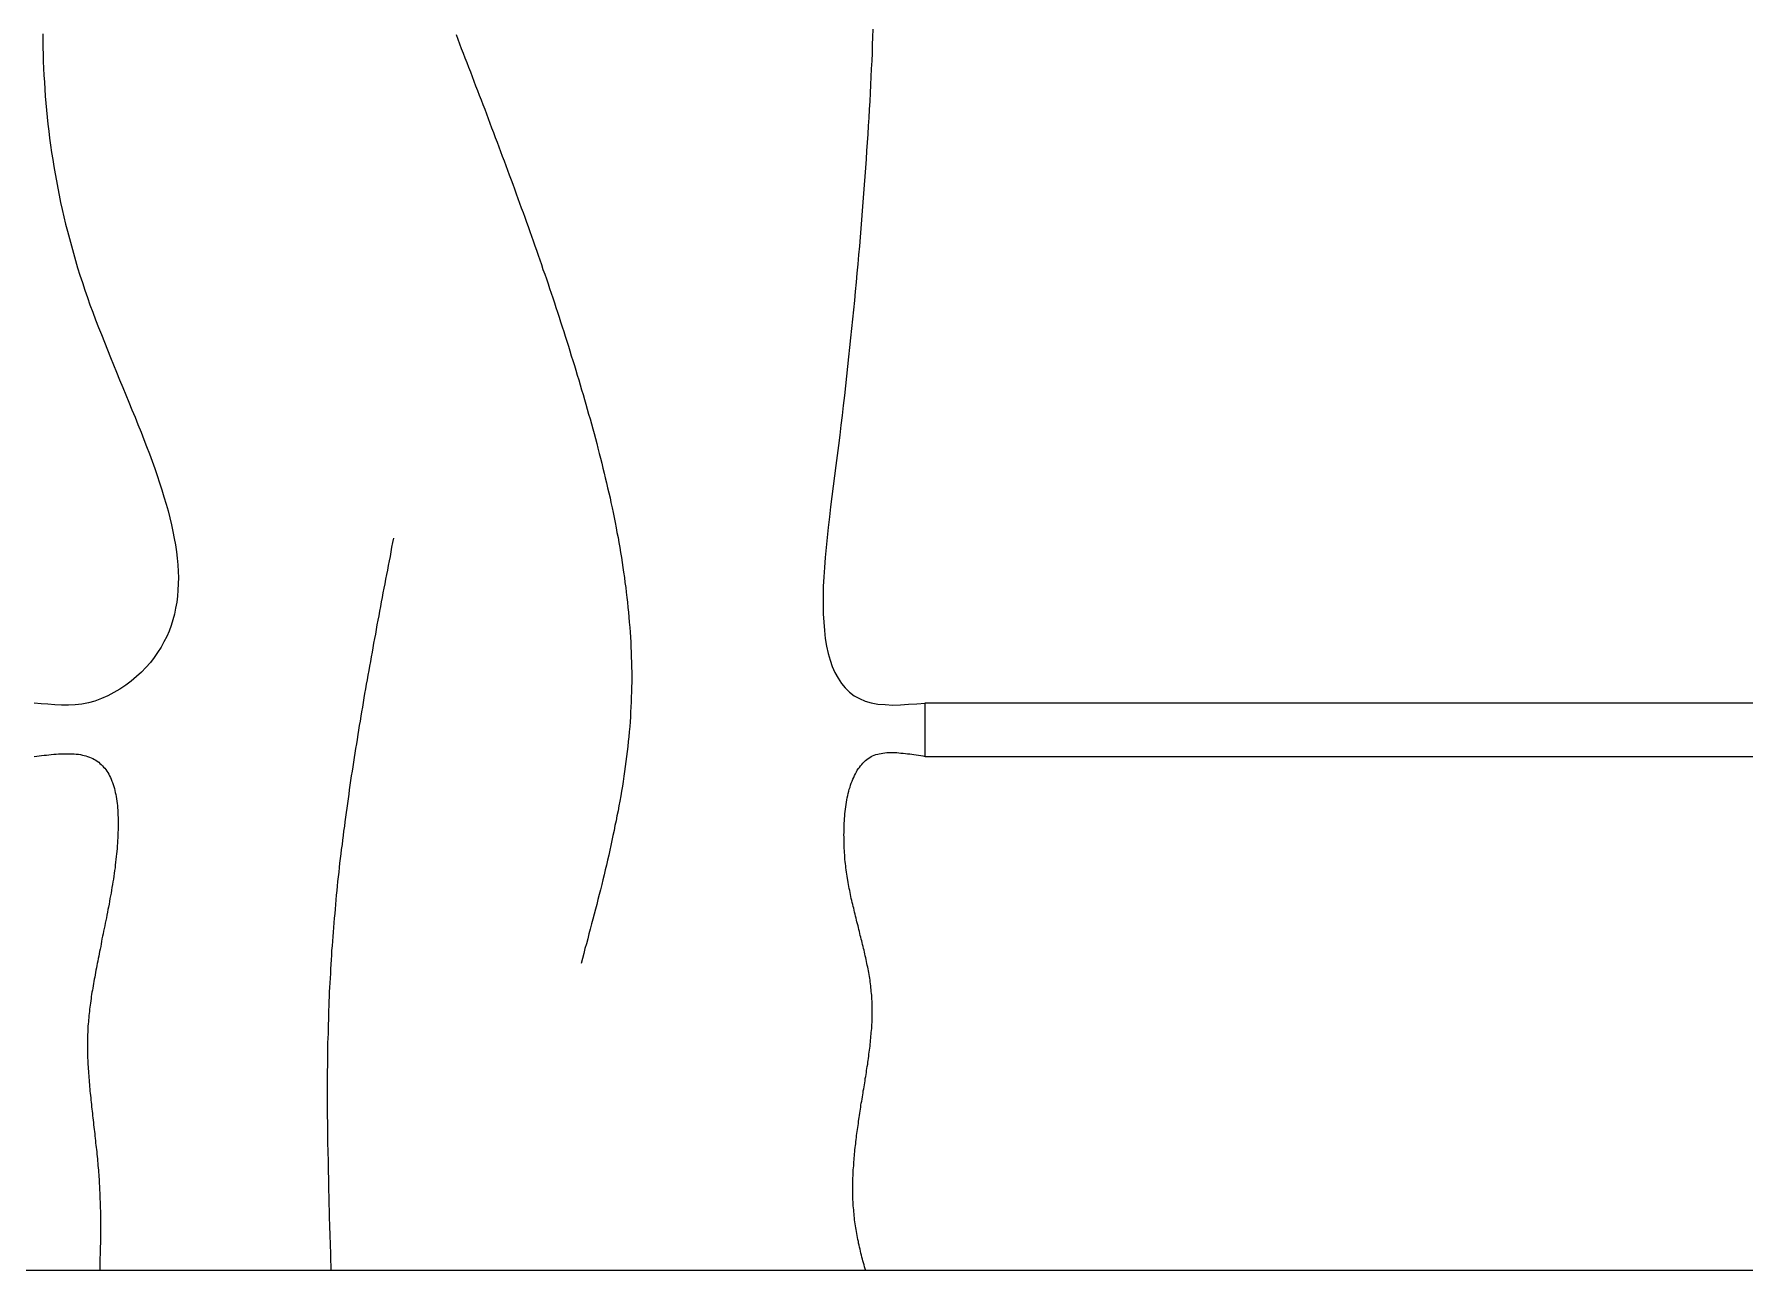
# Model space of a CAD drawing. Extents: x 443 to 1217, y -1921 to -677.
# Drawn here: x 575.82 to 586.21, y -1022.19 to -1014.68 of the extents above; entities that cross this region are included whole.
import ezdxf

# ---------------------------------------------------------------- set-up
doc = ezdxf.new("R2010")
doc.units = 0
doc.header["$MEASUREMENT"] = 0
for name, color, linetype in [('1', 7, 'CONTINUOUS'), ('3', 8, 'CONTINUOUS'), ('7', 7, 'CONTINUOUS')]:
    doc.layers.add(name, color=color, linetype=linetype)

msp = doc.modelspace()

# ---------------------------------------------------------------- linework, layer by layer
at = {"layer": '1', "color": 7}
for p, q in [((578.386, -1014.687), (578.396, -1014.715)), ((578.396, -1014.715), (578.407, -1014.744)), ((578.407, -1014.744), (578.418, -1014.772)), ((578.418, -1014.772), (578.429, -1014.8)), ((578.429, -1014.8), (578.44, -1014.829)), ((578.44, -1014.829), (578.451, -1014.857)), ((578.451, -1014.857), (578.462, -1014.885)), ((578.462, -1014.885), (578.473, -1014.914)), ((578.473, -1014.914), (578.484, -1014.942)), ((578.484, -1014.942), (578.495, -1014.97)), ((578.495, -1014.97), (578.505, -1014.999)), ((578.505, -1014.999), (578.516, -1015.027)), ((578.516, -1015.027), (578.527, -1015.055)), ((578.527, -1015.055), (578.538, -1015.084)), ((578.538, -1015.084), (578.549, -1015.112)), ((578.549, -1015.112), (578.56, -1015.14)), ((578.56, -1015.14), (578.571, -1015.169)), ((578.571, -1015.169), (578.582, -1015.197)), ((578.582, -1015.197), (578.592, -1015.225)), ((578.592, -1015.225), (578.602, -1015.254)), ((578.602, -1015.254), (578.613, -1015.282)), ((578.613, -1015.282), (578.624, -1015.312)), ((578.624, -1015.312), (578.635, -1015.34)), ((578.635, -1015.34), (578.646, -1015.368)), ((578.646, -1015.368), (578.656, -1015.397)), ((578.656, -1015.397), (578.667, -1015.425)), ((578.667, -1015.425), (578.678, -1015.453)), ((578.678, -1015.453), (578.689, -1015.482)), ((578.689, -1015.482), (578.698, -1015.51)), ((578.698, -1015.51), (578.709, -1015.539)), ((578.709, -1015.539), (578.72, -1015.568)), ((578.72, -1015.568), (578.73, -1015.596)), ((578.73, -1015.596), (578.741, -1015.624)), ((578.741, -1015.624), (578.752, -1015.653)), ((578.752, -1015.653), (578.762, -1015.682)), ((578.762, -1015.682), (578.772, -1015.71)), ((578.772, -1015.71), (578.782, -1015.739)), ((578.782, -1015.739), (578.793, -1015.767)), ((578.793, -1015.767), (578.803, -1015.796)), ((578.803, -1015.796), (578.814, -1015.825)), ((578.814, -1015.825), (578.824, -1015.853)), ((578.824, -1015.853), (578.835, -1015.883)), ((578.835, -1015.883), (578.844, -1015.911)), ((578.844, -1015.911), (578.854, -1015.939)), ((578.854, -1015.939), (578.864, -1015.969)), ((578.864, -1015.969), (578.875, -1015.997)), ((578.875, -1015.997), (578.885, -1016.026)), ((578.885, -1016.026), (578.895, -1016.055)), ((578.895, -1016.055), (578.904, -1016.084)), ((578.904, -1016.084), (578.914, -1016.113)), ((578.914, -1016.113), (578.925, -1016.142)), ((578.925, -1016.142), (578.935, -1016.17)), ((578.935, -1016.17), (578.945, -1016.2)), ((578.945, -1016.2), (578.954, -1016.228)), ((578.954, -1016.228), (578.964, -1016.257)), ((578.964, -1016.257), (578.973, -1016.286)), ((578.973, -1016.286), (578.983, -1016.315)), ((578.983, -1016.315), (578.993, -1016.345)), ((578.993, -1016.345), (579.002, -1016.373)), ((579.002, -1016.373), (579.012, -1016.402)), ((579.012, -1016.402), (579.021, -1016.432)), ((579.021, -1016.432), (579.031, -1016.461)), ((579.031, -1016.461), (579.041, -1016.49)), ((579.041, -1016.49), (579.049, -1016.519)), ((579.049, -1016.519), (579.059, -1016.548)), ((579.059, -1016.548), (579.068, -1016.578)), ((579.068, -1016.578), (579.078, -1016.607)), ((579.078, -1016.607), (579.086, -1016.637)), ((579.086, -1016.637), (579.095, -1016.666)), ((579.095, -1016.666), (579.105, -1016.696)), ((579.105, -1016.696), (579.114, -1016.725)), ((579.114, -1016.725), (579.122, -1016.754)), ((579.122, -1016.754), (579.131, -1016.784)), ((579.131, -1016.784), (579.14, -1016.813)), ((579.14, -1016.813), (579.148, -1016.843)), ((579.148, -1016.843), (579.157, -1016.872)), ((579.157, -1016.872), (579.166, -1016.902)), ((579.166, -1016.902), (579.175, -1016.931)), ((579.175, -1016.931), (579.183, -1016.962)), ((579.183, -1016.962), (579.191, -1016.991)), ((579.191, -1016.991), (579.2, -1017.02)), ((579.2, -1017.02), (579.208, -1017.05)), ((579.208, -1017.05), (579.216, -1017.08)), ((579.216, -1017.08), (579.225, -1017.11)), ((579.225, -1017.11), (579.232, -1017.139)), ((579.232, -1017.139), (579.24, -1017.17)), ((579.24, -1017.17), (579.248, -1017.199)), ((579.248, -1017.199), (579.255, -1017.23)), ((579.255, -1017.23), (579.263, -1017.259)), ((579.263, -1017.259), (579.271, -1017.29)), ((579.271, -1017.29), (579.278, -1017.319)), ((579.278, -1017.319), (579.286, -1017.349)), ((579.286, -1017.349), (579.292, -1017.379)), ((579.292, -1017.379), (579.3, -1017.409)), ((579.3, -1017.409), (579.306, -1017.439)), ((579.306, -1017.439), (579.314, -1017.469)), ((579.314, -1017.469), (579.321, -1017.5)), ((579.321, -1017.5), (579.327, -1017.529)), ((579.327, -1017.529), (579.334, -1017.56)), ((579.334, -1017.56), (579.34, -1017.589)), ((579.34, -1017.589), (579.346, -1017.62)), ((579.346, -1017.62), (579.352, -1017.65)), ((579.352, -1017.65), (579.358, -1017.681)), ((579.358, -1017.681), (579.363, -1017.71)), ((578.001, -1017.771), (577.995, -1017.8)), ((578.006, -1017.744), (578.001, -1017.771)), ((579.363, -1017.71), (579.37, -1017.741)), ((579.37, -1017.741), (579.375, -1017.771)), ((579.375, -1017.771), (579.38, -1017.801)), ((577.979, -1017.882), (577.974, -1017.911)), ((577.985, -1017.855), (577.979, -1017.882)), ((577.99, -1017.827), (577.985, -1017.855)), ((577.995, -1017.8), (577.99, -1017.827)), ((579.38, -1017.801), (579.385, -1017.831)), ((579.385, -1017.831), (579.39, -1017.862)), ((579.39, -1017.862), (579.395, -1017.892)), ((579.395, -1017.892), (579.399, -1017.922)), ((577.958, -1017.994), (577.953, -1018.021)), ((577.964, -1017.966), (577.958, -1017.994)), ((577.969, -1017.938), (577.964, -1017.966)), ((577.974, -1017.911), (577.969, -1017.938)), ((579.399, -1017.922), (579.403, -1017.952)), ((579.403, -1017.952), (579.408, -1017.983)), ((579.408, -1017.983), (579.412, -1018.013)), ((577.942, -1018.076), (577.938, -1018.105)), ((577.947, -1018.049), (577.942, -1018.076)), ((577.953, -1018.021), (577.947, -1018.049)), ((579.412, -1018.013), (579.417, -1018.044)), ((579.417, -1018.044), (579.42, -1018.073)), ((579.42, -1018.073), (579.423, -1018.104)), ((577.921, -1018.188), (577.917, -1018.216)), ((577.927, -1018.16), (577.921, -1018.188)), ((577.932, -1018.132), (577.927, -1018.16)), ((577.938, -1018.105), (577.932, -1018.132)), ((579.423, -1018.104), (579.427, -1018.134)), ((579.427, -1018.134), (579.43, -1018.165)), ((579.43, -1018.165), (579.433, -1018.194)), ((579.433, -1018.194), (579.436, -1018.225)), ((577.901, -1018.299), (577.896, -1018.327)), ((577.906, -1018.271), (577.901, -1018.299)), ((577.912, -1018.243), (577.906, -1018.271)), ((577.917, -1018.216), (577.912, -1018.243)), ((579.436, -1018.225), (579.438, -1018.255)), ((579.438, -1018.255), (579.441, -1018.286)), ((579.441, -1018.286), (579.443, -1018.316)), ((577.881, -1018.41), (577.876, -1018.437)), ((577.885, -1018.383), (577.881, -1018.41)), ((577.891, -1018.354), (577.885, -1018.383)), ((577.896, -1018.327), (577.891, -1018.354)), ((579.443, -1018.316), (579.445, -1018.346)), ((579.445, -1018.346), (579.447, -1018.376)), ((579.447, -1018.376), (579.448, -1018.407)), ((579.448, -1018.407), (579.449, -1018.437)), ((577.866, -1018.493), (577.86, -1018.521)), ((577.871, -1018.465), (577.866, -1018.493)), ((577.876, -1018.437), (577.871, -1018.465)), ((579.449, -1018.437), (579.45, -1018.468)), ((579.45, -1018.468), (579.451, -1018.497)), ((579.451, -1018.497), (579.451, -1018.528)), ((577.846, -1018.604), (577.841, -1018.632)), ((577.85, -1018.577), (577.846, -1018.604)), ((577.856, -1018.548), (577.85, -1018.577)), ((577.86, -1018.521), (577.856, -1018.548)), ((579.451, -1018.528), (579.453, -1018.558)), ((579.453, -1018.618), (579.451, -1018.649)), ((579.453, -1018.558), (579.453, -1018.589)), ((579.453, -1018.589), (579.453, -1018.618)), ((577.827, -1018.715), (577.822, -1018.743)), ((577.831, -1018.688), (577.827, -1018.715)), ((577.836, -1018.659), (577.831, -1018.688)), ((577.841, -1018.632), (577.836, -1018.659)), ((579.45, -1018.708), (579.449, -1018.739)), ((579.451, -1018.679), (579.45, -1018.708)), ((579.451, -1018.649), (579.451, -1018.679)), ((577.808, -1018.826), (577.803, -1018.855)), ((577.812, -1018.799), (577.808, -1018.826)), ((577.817, -1018.771), (577.812, -1018.799)), ((577.822, -1018.743), (577.817, -1018.771)), ((579.446, -1018.799), (579.445, -1018.829)), ((579.448, -1018.77), (579.446, -1018.799)), ((579.449, -1018.739), (579.448, -1018.77)), ((577.794, -1018.91), (577.789, -1018.937)), ((577.798, -1018.882), (577.794, -1018.91)), ((577.803, -1018.855), (577.798, -1018.882)), ((579.437, -1018.92), (579.435, -1018.95)), ((579.441, -1018.889), (579.437, -1018.92)), ((579.443, -1018.86), (579.441, -1018.889)), ((579.445, -1018.829), (579.443, -1018.86)), ((577.776, -1019.021), (577.772, -1019.049)), ((577.781, -1018.993), (577.776, -1019.021)), ((577.785, -1018.966), (577.781, -1018.993)), ((577.789, -1018.937), (577.785, -1018.966)), ((579.429, -1019.01), (579.425, -1019.04)), ((579.432, -1018.98), (579.429, -1019.01)), ((579.435, -1018.95), (579.432, -1018.98)), ((577.759, -1019.132), (577.755, -1019.16)), ((577.763, -1019.104), (577.759, -1019.132)), ((577.768, -1019.077), (577.763, -1019.104)), ((577.772, -1019.049), (577.768, -1019.077)), ((579.413, -1019.13), (579.409, -1019.161)), ((579.418, -1019.101), (579.413, -1019.13)), ((579.422, -1019.07), (579.418, -1019.101)), ((579.425, -1019.04), (579.422, -1019.07)), ((577.746, -1019.215), (577.741, -1019.244)), ((577.75, -1019.188), (577.746, -1019.215)), ((577.755, -1019.16), (577.75, -1019.188)), ((579.4, -1019.221), (579.396, -1019.25)), ((579.405, -1019.19), (579.4, -1019.221)), ((579.409, -1019.161), (579.405, -1019.19)), ((577.73, -1019.328), (577.726, -1019.355)), ((577.734, -1019.299), (577.73, -1019.328)), ((577.738, -1019.272), (577.734, -1019.299)), ((577.741, -1019.244), (577.738, -1019.272)), ((579.381, -1019.341), (579.375, -1019.37)), ((579.386, -1019.31), (579.381, -1019.341)), ((579.39, -1019.281), (579.386, -1019.31)), ((579.396, -1019.25), (579.39, -1019.281)), ((577.714, -1019.439), (577.711, -1019.466)), ((577.719, -1019.41), (577.714, -1019.439)), ((577.722, -1019.383), (577.719, -1019.41)), ((577.726, -1019.355), (577.722, -1019.383)), ((579.363, -1019.43), (579.358, -1019.46)), ((579.37, -1019.401), (579.363, -1019.43)), ((579.375, -1019.37), (579.37, -1019.401)), ((577.7, -1019.55), (577.697, -1019.578)), ((577.703, -1019.523), (577.7, -1019.55)), ((577.708, -1019.494), (577.703, -1019.523)), ((577.711, -1019.466), (577.708, -1019.494)), ((579.339, -1019.55), (579.333, -1019.58)), ((579.346, -1019.52), (579.339, -1019.55)), ((579.351, -1019.49), (579.346, -1019.52)), ((579.358, -1019.46), (579.351, -1019.49)), ((577.689, -1019.634), (577.686, -1019.661)), ((577.694, -1019.605), (577.689, -1019.634)), ((577.697, -1019.578), (577.694, -1019.605)), ((579.32, -1019.639), (579.313, -1019.67)), ((579.326, -1019.61), (579.32, -1019.639)), ((579.333, -1019.58), (579.326, -1019.61)), ((577.677, -1019.745), (577.674, -1019.773)), ((577.679, -1019.718), (577.677, -1019.745)), ((577.683, -1019.689), (577.679, -1019.718)), ((577.686, -1019.661), (577.683, -1019.689)), ((579.292, -1019.759), (579.285, -1019.789)), ((579.299, -1019.73), (579.292, -1019.759)), ((579.305, -1019.699), (579.299, -1019.73)), ((579.313, -1019.67), (579.305, -1019.699)), ((577.664, -1019.857), (577.662, -1019.884)), ((577.667, -1019.829), (577.664, -1019.857)), ((577.671, -1019.8), (577.667, -1019.829)), ((577.674, -1019.773), (577.671, -1019.8)), ((579.271, -1019.848), (579.263, -1019.879)), ((579.277, -1019.819), (579.271, -1019.848)), ((579.285, -1019.789), (579.277, -1019.819)), ((577.653, -1019.968), (577.651, -1019.997)), ((577.656, -1019.941), (577.653, -1019.968)), ((577.659, -1019.913), (577.656, -1019.941)), ((577.662, -1019.884), (577.659, -1019.913)), ((579.24, -1019.968), (579.232, -1019.998)), ((579.248, -1019.938), (579.24, -1019.968)), ((579.255, -1019.908), (579.248, -1019.938)), ((579.263, -1019.879), (579.255, -1019.908)), ((577.646, -1020.052), (577.643, -1020.081)), ((577.649, -1020.024), (577.646, -1020.052)), ((577.651, -1019.997), (577.649, -1020.024)), ((579.217, -1020.058), (579.209, -1020.087)), ((579.225, -1020.028), (579.217, -1020.058)), ((579.232, -1019.998), (579.225, -1020.028)), ((577.637, -1020.164), (577.635, -1020.192)), ((577.639, -1020.136), (577.637, -1020.164)), ((577.641, -1020.108), (577.639, -1020.136)), ((577.643, -1020.081), (577.641, -1020.108)), ((579.186, -1020.178), (579.178, -1020.207)), ((579.193, -1020.147), (579.186, -1020.178)), ((579.201, -1020.118), (579.193, -1020.147)), ((579.209, -1020.087), (579.201, -1020.118)), ((577.629, -1020.276), (577.627, -1020.304)), ((577.63, -1020.248), (577.629, -1020.276)), ((577.633, -1020.22), (577.63, -1020.248)), ((577.635, -1020.192), (577.633, -1020.22)), ((579.162, -1020.267), (579.154, -1020.296)), ((579.169, -1020.236), (579.162, -1020.267)), ((579.178, -1020.207), (579.169, -1020.236)), ((577.624, -1020.361), (577.623, -1020.388)), ((577.626, -1020.332), (577.624, -1020.361)), ((577.627, -1020.304), (577.626, -1020.332)), ((579.154, -1020.296), (579.145, -1020.326)), ((577.618, -1020.472), (577.616, -1020.5)), ((577.619, -1020.445), (577.618, -1020.472)), ((577.621, -1020.416), (577.619, -1020.445)), ((577.623, -1020.388), (577.621, -1020.416)), ((577.613, -1020.584), (577.612, -1020.612)), ((577.614, -1020.557), (577.613, -1020.584)), ((577.615, -1020.528), (577.614, -1020.557)), ((577.616, -1020.5), (577.615, -1020.528)), ((577.61, -1020.696), (577.609, -1020.725)), ((577.611, -1020.669), (577.61, -1020.696)), ((577.612, -1020.641), (577.611, -1020.669)), ((577.612, -1020.612), (577.612, -1020.641)), ((577.607, -1020.781), (577.606, -1020.809)), ((577.609, -1020.753), (577.607, -1020.781)), ((577.609, -1020.725), (577.609, -1020.753)), ((577.606, -1020.865), (577.605, -1020.894)), ((577.605, -1020.894), (577.605, -1020.922)), ((577.606, -1020.809), (577.606, -1020.837)), ((577.606, -1020.837), (577.606, -1020.865)), ((577.605, -1020.949), (577.604, -1020.978)), ((577.604, -1020.978), (577.604, -1021.006)), ((577.604, -1021.006), (577.604, -1021.034)), ((577.605, -1020.922), (577.605, -1020.949)), ((577.604, -1021.034), (577.604, -1021.063)), ((577.604, -1021.063), (577.604, -1021.09)), ((577.604, -1021.09), (577.604, -1021.118)), ((577.604, -1021.118), (577.604, -1021.146)), ((577.604, -1021.146), (577.604, -1021.175)), ((577.604, -1021.175), (577.604, -1021.203)), ((577.604, -1021.203), (577.604, -1021.23)), ((577.604, -1021.23), (577.604, -1021.259)), ((577.604, -1021.259), (577.605, -1021.287)), ((577.605, -1021.287), (577.605, -1021.315)), ((577.605, -1021.315), (577.605, -1021.344)), ((577.605, -1021.344), (577.606, -1021.372)), ((577.606, -1021.372), (577.606, -1021.399)), ((577.606, -1021.399), (577.606, -1021.428)), ((577.606, -1021.428), (577.607, -1021.456)), ((577.607, -1021.456), (577.607, -1021.484)), ((577.607, -1021.484), (577.609, -1021.513)), ((577.609, -1021.513), (577.609, -1021.541)), ((577.609, -1021.541), (577.61, -1021.568)), ((577.61, -1021.568), (577.61, -1021.597)), ((577.61, -1021.597), (577.611, -1021.625)), ((577.611, -1021.625), (577.611, -1021.653)), ((577.611, -1021.653), (577.612, -1021.682)), ((577.612, -1021.682), (577.612, -1021.71)), ((577.612, -1021.71), (577.613, -1021.738)), ((577.613, -1021.738), (577.614, -1021.765)), ((577.614, -1021.765), (577.614, -1021.794)), ((577.614, -1021.794), (577.615, -1021.822)), ((577.615, -1021.822), (577.616, -1021.85)), ((577.616, -1021.85), (577.616, -1021.879)), ((577.616, -1021.879), (577.617, -1021.907)), ((577.617, -1021.907), (577.618, -1021.935)), ((577.618, -1021.935), (577.619, -1021.963)), ((577.619, -1021.963), (577.619, -1021.991)), ((577.619, -1021.991), (577.621, -1022.019)), ((577.621, -1022.019), (577.622, -1022.048)), ((577.622, -1022.048), (577.623, -1022.076)), ((577.623, -1022.076), (577.623, -1022.104)), ((577.623, -1022.104), (577.624, -1022.133)), ((577.624, -1022.133), (577.625, -1022.161)), ((577.625, -1022.161), (577.626, -1022.188))]:
    msp.add_line(p, q, dxfattribs=at)
at = {"layer": '3', "color": 3}
for p, q in [((580.918, -1014.655), (580.916, -1014.703)), ((575.876, -1014.683), (575.876, -1014.724)), ((575.876, -1014.724), (575.877, -1014.766)), ((575.877, -1014.766), (575.878, -1014.808)), ((580.914, -1014.75), (580.912, -1014.799)), ((580.916, -1014.703), (580.914, -1014.75)), ((575.878, -1014.808), (575.879, -1014.849)), ((575.879, -1014.849), (575.881, -1014.892)), ((580.91, -1014.847), (580.907, -1014.895)), ((580.912, -1014.799), (580.91, -1014.847)), ((575.881, -1014.892), (575.883, -1014.934)), ((575.883, -1014.934), (575.886, -1014.976)), ((575.886, -1014.976), (575.888, -1015.018)), ((580.905, -1014.944), (580.903, -1014.993)), ((580.907, -1014.895), (580.905, -1014.944)), ((575.888, -1015.018), (575.891, -1015.061)), ((575.891, -1015.061), (575.894, -1015.103)), ((580.9, -1015.042), (580.898, -1015.091)), ((580.903, -1014.993), (580.9, -1015.042)), ((575.894, -1015.103), (575.899, -1015.146)), ((575.899, -1015.146), (575.903, -1015.188)), ((575.903, -1015.188), (575.907, -1015.231)), ((580.892, -1015.192), (580.889, -1015.242)), ((580.894, -1015.141), (580.892, -1015.192)), ((580.898, -1015.091), (580.894, -1015.141)), ((575.907, -1015.231), (575.913, -1015.273)), ((575.913, -1015.273), (575.918, -1015.316)), ((580.886, -1015.292), (580.882, -1015.342)), ((580.889, -1015.242), (580.886, -1015.292)), ((575.918, -1015.316), (575.924, -1015.359)), ((575.924, -1015.359), (575.93, -1015.402)), ((580.879, -1015.393), (580.876, -1015.444)), ((580.882, -1015.342), (580.879, -1015.393)), ((575.93, -1015.402), (575.937, -1015.446)), ((575.937, -1015.446), (575.943, -1015.488)), ((575.943, -1015.488), (575.951, -1015.532)), ((580.873, -1015.496), (580.868, -1015.548)), ((580.876, -1015.444), (580.873, -1015.496)), ((575.951, -1015.532), (575.959, -1015.575)), ((575.959, -1015.575), (575.967, -1015.619)), ((580.865, -1015.599), (580.861, -1015.652)), ((580.868, -1015.548), (580.865, -1015.599)), ((575.967, -1015.619), (575.976, -1015.662)), ((575.976, -1015.662), (575.985, -1015.706)), ((575.985, -1015.706), (575.995, -1015.75)), ((580.857, -1015.705), (580.853, -1015.757)), ((580.861, -1015.652), (580.857, -1015.705)), ((575.995, -1015.75), (576.004, -1015.793)), ((576.004, -1015.793), (576.015, -1015.838)), ((580.849, -1015.811), (580.844, -1015.864)), ((580.853, -1015.757), (580.849, -1015.811)), ((576.015, -1015.838), (576.026, -1015.881)), ((576.026, -1015.881), (576.038, -1015.926)), ((580.84, -1015.917), (580.836, -1015.972)), ((580.844, -1015.864), (580.84, -1015.917)), ((576.038, -1015.926), (576.05, -1015.97)), ((576.05, -1015.97), (576.062, -1016.014)), ((576.062, -1016.014), (576.075, -1016.059)), ((580.836, -1015.972), (580.83, -1016.025)), ((576.075, -1016.059), (576.088, -1016.104)), ((576.088, -1016.104), (576.102, -1016.148)), ((580.826, -1016.081), (580.82, -1016.135)), ((580.83, -1016.025), (580.826, -1016.081)), ((576.102, -1016.148), (576.118, -1016.193)), ((576.118, -1016.193), (576.132, -1016.238)), ((580.816, -1016.191), (580.81, -1016.247)), ((580.82, -1016.135), (580.816, -1016.191)), ((576.132, -1016.238), (576.148, -1016.283)), ((576.148, -1016.283), (576.163, -1016.328)), ((576.163, -1016.328), (576.181, -1016.373)), ((580.805, -1016.302), (580.8, -1016.358)), ((580.81, -1016.247), (580.805, -1016.302)), ((576.181, -1016.373), (576.197, -1016.419)), ((576.197, -1016.419), (576.215, -1016.465)), ((580.794, -1016.414), (580.788, -1016.471)), ((580.8, -1016.358), (580.794, -1016.414)), ((576.215, -1016.465), (576.232, -1016.509)), ((576.232, -1016.509), (576.251, -1016.555)), ((580.782, -1016.529), (580.776, -1016.587)), ((580.788, -1016.471), (580.782, -1016.529)), ((576.251, -1016.555), (576.269, -1016.601)), ((576.269, -1016.601), (576.288, -1016.647)), ((580.77, -1016.644), (580.764, -1016.702)), ((580.776, -1016.587), (580.77, -1016.644)), ((576.288, -1016.647), (576.306, -1016.692)), ((576.306, -1016.692), (576.325, -1016.737)), ((576.325, -1016.737), (576.343, -1016.783)), ((580.764, -1016.702), (580.757, -1016.761)), ((576.343, -1016.783), (576.362, -1016.829)), ((576.362, -1016.829), (576.381, -1016.874)), ((580.751, -1016.82), (580.744, -1016.879)), ((580.757, -1016.761), (580.751, -1016.82)), ((576.381, -1016.874), (576.4, -1016.919)), ((576.4, -1016.919), (576.418, -1016.965)), ((580.736, -1016.939), (580.73, -1016.999)), ((580.744, -1016.879), (580.736, -1016.939)), ((576.418, -1016.965), (576.437, -1017.009)), ((576.437, -1017.009), (576.454, -1017.054)), ((576.454, -1017.054), (576.473, -1017.1)), ((580.722, -1017.058), (580.716, -1017.12)), ((580.73, -1016.999), (580.722, -1017.058)), ((576.473, -1017.1), (576.49, -1017.145)), ((576.49, -1017.145), (576.507, -1017.189)), ((580.716, -1017.12), (580.708, -1017.181)), ((576.507, -1017.189), (576.524, -1017.233)), ((576.524, -1017.233), (576.541, -1017.278)), ((580.7, -1017.243), (580.693, -1017.304)), ((580.708, -1017.181), (580.7, -1017.243)), ((576.541, -1017.278), (576.556, -1017.321)), ((576.556, -1017.321), (576.571, -1017.365)), ((576.571, -1017.365), (576.586, -1017.408)), ((580.684, -1017.366), (580.676, -1017.429)), ((580.693, -1017.304), (580.684, -1017.366)), ((576.586, -1017.408), (576.599, -1017.452)), ((576.599, -1017.452), (576.612, -1017.494)), ((580.676, -1017.429), (580.669, -1017.491)), ((576.612, -1017.494), (576.626, -1017.538)), ((576.626, -1017.538), (576.638, -1017.579)), ((576.638, -1017.579), (576.648, -1017.622)), ((580.66, -1017.554), (580.654, -1017.616)), ((580.669, -1017.491), (580.66, -1017.554)), ((576.648, -1017.622), (576.658, -1017.663)), ((576.658, -1017.663), (576.667, -1017.705)), ((580.646, -1017.679), (580.639, -1017.741)), ((580.654, -1017.616), (580.646, -1017.679)), ((576.667, -1017.705), (576.675, -1017.746)), ((576.675, -1017.746), (576.682, -1017.786)), ((576.682, -1017.786), (576.688, -1017.827)), ((580.639, -1017.741), (580.633, -1017.802)), ((576.688, -1017.827), (576.692, -1017.867)), ((576.692, -1017.867), (576.696, -1017.906)), ((580.627, -1017.862), (580.623, -1017.922)), ((580.633, -1017.802), (580.627, -1017.862)), ((576.696, -1017.906), (576.699, -1017.946)), ((576.699, -1017.946), (576.7, -1017.984)), ((576.7, -1017.984), (576.699, -1018.022)), ((580.62, -1017.98), (580.616, -1018.038)), ((580.623, -1017.922), (580.62, -1017.98)), ((576.694, -1018.097), (576.69, -1018.134)), ((576.697, -1018.06), (576.694, -1018.097)), ((576.699, -1018.022), (576.697, -1018.06)), ((580.616, -1018.038), (580.615, -1018.095)), ((580.615, -1018.095), (580.615, -1018.149)), ((576.683, -1018.17), (576.676, -1018.206)), ((576.69, -1018.134), (576.683, -1018.17)), ((580.615, -1018.149), (580.616, -1018.203)), ((580.616, -1018.203), (580.619, -1018.255)), ((576.656, -1018.275), (576.643, -1018.31)), ((576.667, -1018.241), (576.656, -1018.275)), ((576.676, -1018.206), (576.667, -1018.241)), ((580.619, -1018.255), (580.623, -1018.305)), ((580.623, -1018.305), (580.628, -1018.353)), ((576.595, -1018.407), (576.574, -1018.438)), ((576.612, -1018.375), (576.595, -1018.407)), ((576.629, -1018.342), (576.612, -1018.375)), ((576.643, -1018.31), (576.629, -1018.342)), ((580.628, -1018.353), (580.636, -1018.4)), ((580.636, -1018.4), (580.646, -1018.444)), ((576.53, -1018.499), (576.503, -1018.529)), ((576.552, -1018.47), (576.53, -1018.499)), ((576.574, -1018.438), (576.552, -1018.47)), ((580.646, -1018.444), (580.658, -1018.485)), ((580.658, -1018.485), (580.671, -1018.524)), ((576.413, -1018.613), (576.38, -1018.638)), ((576.446, -1018.585), (576.413, -1018.613)), ((576.475, -1018.558), (576.446, -1018.585)), ((576.503, -1018.529), (576.475, -1018.558)), ((580.671, -1018.524), (580.687, -1018.561)), ((580.687, -1018.561), (580.706, -1018.595)), ((580.706, -1018.595), (580.727, -1018.626)), ((576.232, -1018.719), (576.193, -1018.734)), ((576.271, -1018.702), (576.232, -1018.719)), ((576.308, -1018.682), (576.271, -1018.702)), ((576.344, -1018.662), (576.308, -1018.682)), ((576.38, -1018.638), (576.344, -1018.662)), ((580.727, -1018.626), (580.749, -1018.654)), ((580.749, -1018.654), (580.776, -1018.679)), ((580.776, -1018.679), (580.804, -1018.701)), ((580.804, -1018.701), (580.836, -1018.719)), ((580.836, -1018.719), (580.87, -1018.734)), ((575.866, -1018.75), (575.824, -1018.746)), ((575.907, -1018.753), (575.866, -1018.75)), ((575.949, -1018.756), (575.907, -1018.753)), ((575.99, -1018.759), (575.949, -1018.756)), ((576.032, -1018.759), (575.99, -1018.759)), ((576.073, -1018.756), (576.032, -1018.759)), ((576.113, -1018.752), (576.073, -1018.756)), ((576.154, -1018.744), (576.113, -1018.752)), ((576.193, -1018.734), (576.154, -1018.744)), ((580.87, -1018.734), (580.907, -1018.744)), ((580.907, -1018.744), (580.948, -1018.752)), ((580.948, -1018.752), (580.991, -1018.755)), ((580.991, -1018.755), (581.038, -1018.758)), ((581.038, -1018.758), (581.085, -1018.756)), ((581.085, -1018.756), (581.134, -1018.753)), ((581.134, -1018.753), (581.184, -1018.75)), ((581.184, -1018.75), (581.235, -1018.746)), ((575.824, -1019.07), (575.84, -1019.068)), ((575.84, -1019.068), (575.854, -1019.066)), ((575.854, -1019.066), (575.869, -1019.065)), ((575.869, -1019.065), (575.884, -1019.063)), ((575.884, -1019.063), (575.899, -1019.062)), ((575.899, -1019.062), (575.914, -1019.061)), ((575.914, -1019.061), (575.928, -1019.058)), ((575.928, -1019.058), (575.943, -1019.057)), ((575.943, -1019.057), (575.957, -1019.056)), ((575.957, -1019.056), (575.972, -1019.055)), ((575.972, -1019.055), (575.986, -1019.055)), ((575.986, -1019.055), (576, -1019.054)), ((576, -1019.054), (576.014, -1019.054)), ((576.014, -1019.054), (576.027, -1019.054)), ((576.027, -1019.054), (576.041, -1019.054)), ((576.041, -1019.054), (576.054, -1019.054)), ((576.054, -1019.054), (576.068, -1019.055)), ((576.068, -1019.055), (576.08, -1019.056)), ((576.08, -1019.056), (576.093, -1019.057)), ((576.093, -1019.057), (576.105, -1019.059)), ((576.105, -1019.059), (576.117, -1019.062)), ((576.117, -1019.062), (576.127, -1019.064)), ((576.127, -1019.064), (576.138, -1019.067)), ((576.138, -1019.067), (576.149, -1019.07)), ((576.149, -1019.07), (576.16, -1019.074)), ((576.16, -1019.074), (576.17, -1019.078)), ((576.17, -1019.078), (576.18, -1019.082)), ((576.18, -1019.082), (576.19, -1019.088)), ((576.19, -1019.088), (576.198, -1019.093)), ((576.198, -1019.093), (576.207, -1019.099)), ((576.207, -1019.099), (576.216, -1019.105)), ((576.216, -1019.105), (576.223, -1019.112)), ((576.223, -1019.112), (576.231, -1019.118)), ((576.231, -1019.118), (576.239, -1019.126)), ((576.239, -1019.126), (576.245, -1019.134)), ((576.245, -1019.134), (576.253, -1019.142)), ((580.829, -1019.144), (580.836, -1019.136)), ((580.836, -1019.136), (580.842, -1019.127)), ((580.842, -1019.127), (580.85, -1019.118)), ((580.85, -1019.118), (580.856, -1019.111)), ((580.856, -1019.111), (580.864, -1019.103)), ((580.864, -1019.103), (580.873, -1019.095)), ((580.873, -1019.095), (580.88, -1019.089)), ((580.88, -1019.089), (580.889, -1019.082)), ((580.889, -1019.082), (580.898, -1019.077)), ((580.898, -1019.077), (580.906, -1019.071)), ((580.906, -1019.071), (580.916, -1019.067)), ((580.916, -1019.067), (580.926, -1019.063)), ((580.926, -1019.063), (580.936, -1019.059)), ((580.936, -1019.059), (580.947, -1019.056)), ((580.947, -1019.056), (580.956, -1019.054)), ((580.956, -1019.054), (580.967, -1019.051)), ((580.967, -1019.051), (580.978, -1019.05)), ((580.978, -1019.05), (580.99, -1019.047)), ((580.99, -1019.047), (581.002, -1019.046)), ((581.002, -1019.046), (581.013, -1019.046)), ((581.013, -1019.046), (581.025, -1019.045)), ((581.025, -1019.045), (581.037, -1019.045)), ((581.037, -1019.045), (581.05, -1019.046)), ((581.05, -1019.046), (581.062, -1019.046)), ((581.062, -1019.046), (581.075, -1019.047)), ((581.075, -1019.047), (581.088, -1019.049)), ((581.088, -1019.049), (581.101, -1019.05)), ((581.101, -1019.05), (581.115, -1019.051)), ((581.115, -1019.051), (581.128, -1019.053)), ((581.128, -1019.053), (581.141, -1019.054)), ((581.141, -1019.054), (581.154, -1019.056)), ((581.154, -1019.056), (581.167, -1019.058)), ((581.167, -1019.058), (581.181, -1019.061)), ((581.181, -1019.061), (581.194, -1019.063)), ((581.194, -1019.063), (581.208, -1019.065)), ((581.208, -1019.065), (581.221, -1019.067)), ((581.221, -1019.067), (581.235, -1019.07)), ((576.253, -1019.142), (576.259, -1019.15)), ((576.259, -1019.15), (576.265, -1019.159)), ((576.265, -1019.159), (576.271, -1019.168)), ((576.271, -1019.168), (576.277, -1019.178)), ((576.277, -1019.178), (576.282, -1019.188)), ((576.282, -1019.188), (576.287, -1019.198)), ((576.287, -1019.198), (576.292, -1019.208)), ((576.292, -1019.208), (576.296, -1019.219)), ((576.296, -1019.219), (576.3, -1019.229)), ((576.3, -1019.229), (576.304, -1019.241)), ((576.304, -1019.241), (576.307, -1019.252)), ((580.782, -1019.244), (580.786, -1019.232)), ((580.786, -1019.232), (580.791, -1019.22)), ((580.791, -1019.22), (580.796, -1019.208)), ((580.796, -1019.208), (580.801, -1019.197)), ((580.801, -1019.197), (580.806, -1019.186)), ((580.806, -1019.186), (580.812, -1019.175)), ((580.812, -1019.175), (580.817, -1019.164)), ((580.817, -1019.164), (580.822, -1019.154)), ((580.822, -1019.154), (580.829, -1019.144)), ((576.307, -1019.252), (576.312, -1019.264)), ((576.312, -1019.264), (576.314, -1019.276)), ((576.314, -1019.276), (576.317, -1019.289)), ((576.317, -1019.289), (576.32, -1019.301)), ((576.32, -1019.301), (576.323, -1019.314)), ((576.323, -1019.314), (576.325, -1019.328)), ((576.325, -1019.328), (576.327, -1019.341)), ((576.327, -1019.341), (576.328, -1019.355)), ((580.757, -1019.348), (580.759, -1019.334)), ((580.759, -1019.334), (580.762, -1019.321)), ((580.762, -1019.321), (580.765, -1019.307)), ((580.765, -1019.307), (580.768, -1019.294)), ((580.768, -1019.294), (580.771, -1019.281)), ((580.771, -1019.281), (580.774, -1019.269)), ((580.774, -1019.269), (580.779, -1019.256)), ((580.779, -1019.256), (580.782, -1019.244)), ((576.328, -1019.355), (576.33, -1019.368)), ((576.33, -1019.368), (576.331, -1019.382)), ((576.331, -1019.382), (576.332, -1019.396)), ((576.332, -1019.396), (576.333, -1019.41)), ((576.333, -1019.41), (576.333, -1019.426)), ((576.333, -1019.426), (576.335, -1019.44)), ((576.335, -1019.44), (576.335, -1019.455)), ((580.744, -1019.46), (580.745, -1019.446)), ((580.745, -1019.446), (580.746, -1019.432)), ((580.746, -1019.432), (580.747, -1019.418)), ((580.747, -1019.418), (580.749, -1019.404)), ((580.749, -1019.404), (580.751, -1019.39)), ((580.751, -1019.39), (580.753, -1019.375)), ((580.753, -1019.375), (580.755, -1019.361)), ((580.755, -1019.361), (580.757, -1019.348)), ((576.333, -1019.548), (576.332, -1019.564)), ((576.335, -1019.516), (576.333, -1019.532)), ((576.333, -1019.532), (576.333, -1019.548)), ((576.335, -1019.455), (576.335, -1019.47)), ((576.335, -1019.47), (576.335, -1019.486)), ((576.335, -1019.486), (576.335, -1019.501)), ((576.335, -1019.501), (576.335, -1019.516)), ((580.741, -1019.545), (580.742, -1019.531)), ((580.742, -1019.56), (580.741, -1019.545)), ((580.742, -1019.503), (580.743, -1019.489)), ((580.742, -1019.517), (580.742, -1019.503)), ((580.742, -1019.531), (580.742, -1019.517)), ((580.743, -1019.475), (580.744, -1019.46)), ((580.743, -1019.489), (580.743, -1019.475)), ((576.326, -1019.646), (576.325, -1019.662)), ((576.328, -1019.629), (576.326, -1019.646)), ((576.329, -1019.613), (576.328, -1019.629)), ((576.33, -1019.597), (576.329, -1019.613)), ((576.331, -1019.58), (576.33, -1019.597)), ((576.332, -1019.564), (576.331, -1019.58)), ((580.742, -1019.573), (580.742, -1019.56)), ((580.742, -1019.587), (580.742, -1019.573)), ((580.742, -1019.601), (580.742, -1019.587)), ((580.743, -1019.614), (580.742, -1019.601)), ((580.743, -1019.628), (580.743, -1019.614)), ((580.744, -1019.641), (580.743, -1019.628)), ((580.745, -1019.654), (580.744, -1019.641)), ((580.746, -1019.669), (580.745, -1019.654)), ((576.312, -1019.762), (576.309, -1019.78)), ((576.315, -1019.746), (576.312, -1019.762)), ((576.317, -1019.729), (576.315, -1019.746)), ((576.318, -1019.712), (576.317, -1019.729)), ((576.32, -1019.696), (576.318, -1019.712)), ((576.323, -1019.678), (576.32, -1019.696)), ((576.325, -1019.662), (576.323, -1019.678)), ((580.747, -1019.682), (580.746, -1019.669)), ((580.748, -1019.695), (580.747, -1019.682)), ((580.749, -1019.708), (580.748, -1019.695)), ((580.751, -1019.721), (580.749, -1019.708)), ((580.753, -1019.734), (580.751, -1019.721)), ((580.754, -1019.747), (580.753, -1019.734)), ((580.756, -1019.759), (580.754, -1019.747)), ((580.757, -1019.772), (580.756, -1019.759)), ((576.296, -1019.865), (576.293, -1019.882)), ((576.3, -1019.847), (576.296, -1019.865)), ((576.302, -1019.831), (576.3, -1019.847)), ((576.305, -1019.814), (576.302, -1019.831)), ((576.307, -1019.797), (576.305, -1019.814)), ((576.309, -1019.78), (576.307, -1019.797)), ((580.759, -1019.785), (580.757, -1019.772)), ((580.761, -1019.797), (580.759, -1019.785)), ((580.764, -1019.81), (580.761, -1019.797)), ((580.766, -1019.822), (580.764, -1019.81)), ((580.768, -1019.835), (580.766, -1019.822)), ((580.77, -1019.847), (580.768, -1019.835)), ((580.772, -1019.86), (580.77, -1019.847)), ((580.774, -1019.872), (580.772, -1019.86)), ((576.279, -1019.966), (576.276, -1019.984)), ((576.282, -1019.95), (576.279, -1019.966)), ((576.284, -1019.932), (576.282, -1019.95)), ((576.288, -1019.916), (576.284, -1019.932)), ((576.291, -1019.899), (576.288, -1019.916)), ((576.293, -1019.882), (576.291, -1019.899)), ((580.777, -1019.884), (580.774, -1019.872)), ((580.779, -1019.896), (580.777, -1019.884)), ((580.782, -1019.908), (580.779, -1019.896)), ((580.784, -1019.921), (580.782, -1019.908)), ((580.786, -1019.933), (580.784, -1019.921)), ((580.79, -1019.945), (580.786, -1019.933)), ((580.792, -1019.957), (580.79, -1019.945)), ((580.795, -1019.969), (580.792, -1019.957)), ((580.797, -1019.98), (580.795, -1019.969)), ((576.259, -1020.066), (576.256, -1020.083)), ((576.263, -1020.05), (576.259, -1020.066)), ((576.266, -1020.033), (576.263, -1020.05)), ((576.269, -1020.016), (576.266, -1020.033)), ((576.272, -1020), (576.269, -1020.016)), ((576.276, -1019.984), (576.272, -1020)), ((580.801, -1019.992), (580.797, -1019.98)), ((580.804, -1020.004), (580.801, -1019.992)), ((580.806, -1020.016), (580.804, -1020.004)), ((580.809, -1020.028), (580.806, -1020.016)), ((580.812, -1020.04), (580.809, -1020.028)), ((580.815, -1020.051), (580.812, -1020.04)), ((580.818, -1020.063), (580.815, -1020.051)), ((580.82, -1020.075), (580.818, -1020.063)), ((576.236, -1020.178), (576.234, -1020.193)), ((576.24, -1020.162), (576.236, -1020.178)), ((576.243, -1020.146), (576.24, -1020.162)), ((576.246, -1020.131), (576.243, -1020.146)), ((576.25, -1020.114), (576.246, -1020.131)), ((576.253, -1020.098), (576.25, -1020.114)), ((576.256, -1020.083), (576.253, -1020.098)), ((580.824, -1020.086), (580.82, -1020.075)), ((580.827, -1020.098), (580.824, -1020.086)), ((580.83, -1020.109), (580.827, -1020.098)), ((580.832, -1020.121), (580.83, -1020.109)), ((580.836, -1020.133), (580.832, -1020.121)), ((580.839, -1020.144), (580.836, -1020.133)), ((580.841, -1020.156), (580.839, -1020.144)), ((580.844, -1020.167), (580.841, -1020.156)), ((580.847, -1020.179), (580.844, -1020.167)), ((576.219, -1020.268), (576.216, -1020.283)), ((576.221, -1020.254), (576.219, -1020.268)), ((576.224, -1020.239), (576.221, -1020.254)), ((576.228, -1020.223), (576.224, -1020.239)), ((576.231, -1020.208), (576.228, -1020.223)), ((576.234, -1020.193), (576.231, -1020.208)), ((580.85, -1020.19), (580.847, -1020.179)), ((580.853, -1020.2), (580.85, -1020.19)), ((580.855, -1020.212), (580.853, -1020.2)), ((580.858, -1020.223), (580.855, -1020.212)), ((580.861, -1020.235), (580.858, -1020.223)), ((580.864, -1020.246), (580.861, -1020.235)), ((580.866, -1020.258), (580.864, -1020.246)), ((580.869, -1020.269), (580.866, -1020.258)), ((580.871, -1020.28), (580.869, -1020.269)), ((580.874, -1020.292), (580.871, -1020.28)), ((576.196, -1020.381), (576.194, -1020.396)), ((576.199, -1020.368), (576.196, -1020.381)), ((576.202, -1020.354), (576.199, -1020.368)), ((576.205, -1020.34), (576.202, -1020.354)), ((576.207, -1020.326), (576.205, -1020.34)), ((576.21, -1020.312), (576.207, -1020.326)), ((576.212, -1020.297), (576.21, -1020.312)), ((576.216, -1020.283), (576.212, -1020.297)), ((580.877, -1020.303), (580.874, -1020.292)), ((580.879, -1020.315), (580.877, -1020.303)), ((580.881, -1020.326), (580.879, -1020.315)), ((580.883, -1020.337), (580.881, -1020.326)), ((580.886, -1020.349), (580.883, -1020.337)), ((580.888, -1020.36), (580.886, -1020.349)), ((580.89, -1020.372), (580.888, -1020.36)), ((580.892, -1020.382), (580.89, -1020.372)), ((580.894, -1020.393), (580.892, -1020.382)), ((576.178, -1020.489), (576.175, -1020.502)), ((576.18, -1020.476), (576.178, -1020.489)), ((576.182, -1020.463), (576.18, -1020.476)), ((576.184, -1020.449), (576.182, -1020.463)), ((576.186, -1020.436), (576.184, -1020.449)), ((576.188, -1020.423), (576.186, -1020.436)), ((576.192, -1020.409), (576.188, -1020.423)), ((576.194, -1020.396), (576.192, -1020.409)), ((580.897, -1020.405), (580.894, -1020.393)), ((580.898, -1020.416), (580.897, -1020.405)), ((580.9, -1020.428), (580.898, -1020.416)), ((580.901, -1020.439), (580.9, -1020.428)), ((580.903, -1020.451), (580.901, -1020.439)), ((580.904, -1020.462), (580.903, -1020.451)), ((580.905, -1020.474), (580.904, -1020.462)), ((580.906, -1020.485), (580.905, -1020.474)), ((580.907, -1020.497), (580.906, -1020.485)), ((576.162, -1020.593), (576.161, -1020.605)), ((576.165, -1020.58), (576.162, -1020.593)), ((576.166, -1020.567), (576.165, -1020.58)), ((576.168, -1020.554), (576.166, -1020.567)), ((576.17, -1020.54), (576.168, -1020.554)), ((576.171, -1020.528), (576.17, -1020.54)), ((576.173, -1020.515), (576.171, -1020.528)), ((576.175, -1020.502), (576.173, -1020.515)), ((580.909, -1020.509), (580.907, -1020.497)), ((580.91, -1020.52), (580.909, -1020.509)), ((580.911, -1020.532), (580.91, -1020.52)), ((580.911, -1020.544), (580.911, -1020.532)), ((580.912, -1020.555), (580.911, -1020.544)), ((580.912, -1020.567), (580.912, -1020.555)), ((580.913, -1020.579), (580.912, -1020.567)), ((580.913, -1020.591), (580.913, -1020.579)), ((580.913, -1020.602), (580.913, -1020.591)), ((576.153, -1020.694), (576.151, -1020.707)), ((576.154, -1020.681), (576.153, -1020.694)), ((576.155, -1020.669), (576.154, -1020.681)), ((576.156, -1020.656), (576.155, -1020.669)), ((576.157, -1020.643), (576.156, -1020.656)), ((576.158, -1020.631), (576.157, -1020.643)), ((576.16, -1020.618), (576.158, -1020.631)), ((576.161, -1020.605), (576.16, -1020.618)), ((580.911, -1020.697), (580.912, -1020.685)), ((580.912, -1020.661), (580.913, -1020.649)), ((580.912, -1020.673), (580.912, -1020.661)), ((580.912, -1020.685), (580.912, -1020.673)), ((580.913, -1020.614), (580.913, -1020.602)), ((580.913, -1020.625), (580.913, -1020.614)), ((580.913, -1020.637), (580.913, -1020.625)), ((580.913, -1020.649), (580.913, -1020.637)), ((576.149, -1020.77), (576.148, -1020.784)), ((576.148, -1020.784), (576.148, -1020.797)), ((576.148, -1020.797), (576.148, -1020.81)), ((576.15, -1020.745), (576.149, -1020.757)), ((576.149, -1020.757), (576.149, -1020.77)), ((576.151, -1020.719), (576.15, -1020.732)), ((576.15, -1020.732), (576.15, -1020.745)), ((576.151, -1020.707), (576.151, -1020.719)), ((580.902, -1020.805), (580.903, -1020.793)), ((580.903, -1020.793), (580.904, -1020.781)), ((580.904, -1020.781), (580.905, -1020.769)), ((580.905, -1020.769), (580.906, -1020.757)), ((580.906, -1020.757), (580.907, -1020.745)), ((580.907, -1020.745), (580.909, -1020.733)), ((580.909, -1020.733), (580.91, -1020.721)), ((580.91, -1020.709), (580.911, -1020.697)), ((580.91, -1020.721), (580.91, -1020.709)), ((576.148, -1020.81), (576.148, -1020.823)), ((576.148, -1020.823), (576.148, -1020.836)), ((576.148, -1020.836), (576.148, -1020.849)), ((576.148, -1020.849), (576.148, -1020.862)), ((576.148, -1020.862), (576.149, -1020.875)), ((576.149, -1020.875), (576.149, -1020.888)), ((576.149, -1020.888), (576.149, -1020.901)), ((576.149, -1020.901), (576.15, -1020.914)), ((580.889, -1020.915), (580.89, -1020.903)), ((580.89, -1020.903), (580.892, -1020.89)), ((580.892, -1020.89), (580.893, -1020.878)), ((580.893, -1020.878), (580.895, -1020.866)), ((580.895, -1020.866), (580.897, -1020.854)), ((580.897, -1020.854), (580.898, -1020.842)), ((580.898, -1020.842), (580.9, -1020.829)), ((580.9, -1020.829), (580.901, -1020.817)), ((580.901, -1020.817), (580.902, -1020.805)), ((576.15, -1020.914), (576.15, -1020.927)), ((576.15, -1020.927), (576.151, -1020.94)), ((576.151, -1020.94), (576.153, -1020.954)), ((576.153, -1020.954), (576.153, -1020.967)), ((576.153, -1020.967), (576.154, -1020.981)), ((576.154, -1020.981), (576.155, -1020.994)), ((576.155, -1020.994), (576.156, -1021.007)), ((576.156, -1021.007), (576.157, -1021.021)), ((580.874, -1021.013), (580.876, -1021.001)), ((580.876, -1021.001), (580.878, -1020.989)), ((580.878, -1020.989), (580.879, -1020.976)), ((580.879, -1020.976), (580.881, -1020.964)), ((580.881, -1020.964), (580.883, -1020.952)), ((580.883, -1020.952), (580.886, -1020.939)), ((580.886, -1020.939), (580.887, -1020.927)), ((580.887, -1020.927), (580.889, -1020.915)), ((576.157, -1021.021), (576.158, -1021.034)), ((576.158, -1021.034), (576.159, -1021.047)), ((576.159, -1021.047), (576.16, -1021.061)), ((576.16, -1021.061), (576.161, -1021.075)), ((576.161, -1021.075), (576.162, -1021.088)), ((576.162, -1021.088), (576.163, -1021.102)), ((576.163, -1021.102), (576.165, -1021.115)), ((580.856, -1021.125), (580.858, -1021.113)), ((580.858, -1021.113), (580.859, -1021.1)), ((580.859, -1021.1), (580.862, -1021.088)), ((580.862, -1021.088), (580.864, -1021.076)), ((580.864, -1021.076), (580.866, -1021.063)), ((580.866, -1021.063), (580.868, -1021.051)), ((580.868, -1021.051), (580.87, -1021.039)), ((580.87, -1021.039), (580.871, -1021.025)), ((580.871, -1021.025), (580.874, -1021.013)), ((576.165, -1021.115), (576.166, -1021.129)), ((576.166, -1021.129), (576.168, -1021.142)), ((576.168, -1021.142), (576.169, -1021.156)), ((576.169, -1021.156), (576.17, -1021.169)), ((576.17, -1021.169), (576.172, -1021.183)), ((576.172, -1021.183), (576.173, -1021.197)), ((576.173, -1021.197), (576.174, -1021.211)), ((576.174, -1021.211), (576.177, -1021.224)), ((580.84, -1021.224), (580.842, -1021.212)), ((580.842, -1021.212), (580.844, -1021.199)), ((580.844, -1021.199), (580.845, -1021.187)), ((580.845, -1021.187), (580.847, -1021.175)), ((580.847, -1021.175), (580.85, -1021.162)), ((580.85, -1021.162), (580.852, -1021.15)), ((580.852, -1021.15), (580.854, -1021.137)), ((580.854, -1021.137), (580.856, -1021.125)), ((576.177, -1021.224), (576.178, -1021.238)), ((576.178, -1021.238), (576.179, -1021.251)), ((576.179, -1021.251), (576.181, -1021.265)), ((576.181, -1021.265), (576.182, -1021.278)), ((576.182, -1021.278), (576.184, -1021.292)), ((576.184, -1021.292), (576.185, -1021.307)), ((576.185, -1021.307), (576.187, -1021.32)), ((576.187, -1021.32), (576.188, -1021.334)), ((580.826, -1021.322), (580.827, -1021.31)), ((580.827, -1021.31), (580.829, -1021.298)), ((580.829, -1021.298), (580.83, -1021.286)), ((580.83, -1021.286), (580.832, -1021.273)), ((580.832, -1021.273), (580.834, -1021.261)), ((580.834, -1021.261), (580.837, -1021.249)), ((580.837, -1021.249), (580.838, -1021.236)), ((580.838, -1021.236), (580.84, -1021.224)), ((576.188, -1021.334), (576.19, -1021.347)), ((576.19, -1021.347), (576.192, -1021.361)), ((576.192, -1021.361), (576.193, -1021.375)), ((576.193, -1021.375), (576.195, -1021.388)), ((576.195, -1021.388), (576.196, -1021.403)), ((576.196, -1021.403), (576.197, -1021.417)), ((576.197, -1021.417), (576.199, -1021.43)), ((580.812, -1021.433), (580.813, -1021.421)), ((580.813, -1021.421), (580.814, -1021.409)), ((580.814, -1021.409), (580.816, -1021.396)), ((580.816, -1021.396), (580.817, -1021.384)), ((580.817, -1021.384), (580.818, -1021.372)), ((580.818, -1021.372), (580.82, -1021.359)), ((580.82, -1021.359), (580.821, -1021.347)), ((580.821, -1021.347), (580.824, -1021.335)), ((580.824, -1021.335), (580.826, -1021.322)), ((576.199, -1021.43), (576.2, -1021.444)), ((576.2, -1021.444), (576.202, -1021.457)), ((576.202, -1021.457), (576.204, -1021.471)), ((576.204, -1021.471), (576.205, -1021.485)), ((576.205, -1021.485), (576.206, -1021.498)), ((576.206, -1021.498), (576.208, -1021.513)), ((576.208, -1021.513), (576.209, -1021.527)), ((576.209, -1021.527), (576.21, -1021.54)), ((580.802, -1021.531), (580.803, -1021.519)), ((580.803, -1021.519), (580.804, -1021.507)), ((580.804, -1021.507), (580.805, -1021.494)), ((580.805, -1021.494), (580.806, -1021.482)), ((580.806, -1021.482), (580.807, -1021.47)), ((580.807, -1021.47), (580.808, -1021.458)), ((580.808, -1021.458), (580.809, -1021.445)), ((580.809, -1021.445), (580.812, -1021.433)), ((576.21, -1021.54), (576.211, -1021.554)), ((576.211, -1021.554), (576.212, -1021.567)), ((576.212, -1021.567), (576.214, -1021.581)), ((576.214, -1021.581), (576.215, -1021.595)), ((576.215, -1021.595), (576.216, -1021.609)), ((576.216, -1021.609), (576.217, -1021.623)), ((576.217, -1021.623), (576.218, -1021.636)), ((580.796, -1021.629), (580.797, -1021.617)), ((580.796, -1021.641), (580.796, -1021.629)), ((580.797, -1021.604), (580.798, -1021.592)), ((580.797, -1021.617), (580.797, -1021.604)), ((580.798, -1021.58), (580.8, -1021.568)), ((580.798, -1021.592), (580.798, -1021.58)), ((580.8, -1021.568), (580.801, -1021.556)), ((580.801, -1021.543), (580.802, -1021.531)), ((580.801, -1021.556), (580.801, -1021.543)), ((576.218, -1021.636), (576.219, -1021.65)), ((576.219, -1021.65), (576.219, -1021.664)), ((576.219, -1021.664), (576.22, -1021.677)), ((576.22, -1021.677), (576.221, -1021.691)), ((576.221, -1021.691), (576.221, -1021.704)), ((576.221, -1021.704), (576.222, -1021.719)), ((576.222, -1021.719), (576.222, -1021.732)), ((576.222, -1021.732), (576.223, -1021.746)), ((580.795, -1021.665), (580.796, -1021.653)), ((580.795, -1021.677), (580.795, -1021.665)), ((580.795, -1021.69), (580.795, -1021.677)), ((580.795, -1021.702), (580.795, -1021.69)), ((580.795, -1021.714), (580.795, -1021.702)), ((580.795, -1021.726), (580.795, -1021.714)), ((580.796, -1021.738), (580.795, -1021.726)), ((580.796, -1021.653), (580.796, -1021.641)), ((576.223, -1021.746), (576.223, -1021.759)), ((576.223, -1021.759), (576.224, -1021.773)), ((576.224, -1021.773), (576.224, -1021.786)), ((576.224, -1021.786), (576.224, -1021.8)), ((576.224, -1021.8), (576.224, -1021.813)), ((576.224, -1021.813), (576.226, -1021.828)), ((576.226, -1021.828), (576.226, -1021.841)), ((580.796, -1021.75), (580.796, -1021.738)), ((580.796, -1021.762), (580.796, -1021.75)), ((580.797, -1021.774), (580.796, -1021.762)), ((580.797, -1021.787), (580.797, -1021.774)), ((580.798, -1021.799), (580.797, -1021.787)), ((580.8, -1021.811), (580.798, -1021.799)), ((580.801, -1021.823), (580.8, -1021.811)), ((580.802, -1021.835), (580.801, -1021.823)), ((580.803, -1021.847), (580.802, -1021.835)), ((576.226, -1021.841), (576.226, -1021.855)), ((576.226, -1021.855), (576.226, -1021.868)), ((576.226, -1021.868), (576.226, -1021.881)), ((576.226, -1021.881), (576.226, -1021.895)), ((576.226, -1021.895), (576.226, -1021.908)), ((576.226, -1021.908), (576.226, -1021.922)), ((576.226, -1021.922), (576.226, -1021.935)), ((576.226, -1021.935), (576.226, -1021.95)), ((580.804, -1021.859), (580.803, -1021.847)), ((580.805, -1021.871), (580.804, -1021.859)), ((580.806, -1021.883), (580.805, -1021.871)), ((580.807, -1021.895), (580.806, -1021.883)), ((580.809, -1021.907), (580.807, -1021.895)), ((580.812, -1021.919), (580.809, -1021.907)), ((580.813, -1021.931), (580.812, -1021.919)), ((580.815, -1021.943), (580.813, -1021.931)), ((580.817, -1021.955), (580.815, -1021.943)), ((576.226, -1022.03), (576.224, -1022.044)), ((576.224, -1022.044), (576.224, -1022.058)), ((576.226, -1021.95), (576.226, -1021.963)), ((576.226, -1021.963), (576.226, -1021.976)), ((576.226, -1021.976), (576.226, -1021.99)), ((576.226, -1021.99), (576.226, -1022.003)), ((576.226, -1022.003), (576.226, -1022.017)), ((576.226, -1022.017), (576.226, -1022.03)), ((580.819, -1021.967), (580.817, -1021.955)), ((580.821, -1021.979), (580.819, -1021.967)), ((580.824, -1021.991), (580.821, -1021.979)), ((580.826, -1022.003), (580.824, -1021.991)), ((580.829, -1022.015), (580.826, -1022.003)), ((580.831, -1022.026), (580.829, -1022.015)), ((580.834, -1022.038), (580.831, -1022.026)), ((580.837, -1022.05), (580.834, -1022.038)), ((576.224, -1022.098), (576.223, -1022.111)), ((576.223, -1022.111), (576.223, -1022.125)), ((576.223, -1022.125), (576.223, -1022.138)), ((576.223, -1022.138), (576.223, -1022.152)), ((576.224, -1022.058), (576.224, -1022.071)), ((576.224, -1022.071), (576.224, -1022.085)), ((576.224, -1022.085), (576.224, -1022.098)), ((580.84, -1022.062), (580.837, -1022.05)), ((580.842, -1022.074), (580.84, -1022.062)), ((580.845, -1022.086), (580.842, -1022.074)), ((580.849, -1022.098), (580.845, -1022.086)), ((580.851, -1022.11), (580.849, -1022.098)), ((580.854, -1022.122), (580.851, -1022.11)), ((580.857, -1022.133), (580.854, -1022.122)), ((580.861, -1022.145), (580.857, -1022.133)), ((580.864, -1022.157), (580.861, -1022.145)), ((576.223, -1022.152), (576.222, -1022.165)), ((576.222, -1022.165), (576.222, -1022.178)), ((576.222, -1022.178), (576.222, -1022.193)), ((580.867, -1022.169), (580.864, -1022.157)), ((580.87, -1022.181), (580.867, -1022.169)), ((580.874, -1022.193), (580.87, -1022.181))]:
    msp.add_line(p, q, dxfattribs=at)
at = {"layer": '3', "linetype": 'Continuous'}
msp.add_line((581.235, -1019.07), (581.235, -1018.745), dxfattribs=at)
at = {"layer": '3', "color": 3, "linetype": 'Continuous'}
for p, q in [((581.235, -1018.745), (594.221, -1018.745)), ((581.235, -1019.07), (594.221, -1019.07))]:
    msp.add_line(p, q, dxfattribs=at)
at = {"layer": '7', "color": 3, "linetype": 'Continuous'}
msp.add_line((532.587, -1022.189), (606.173, -1022.189), dxfattribs=at)

doc.saveas('drawing.dxf')
